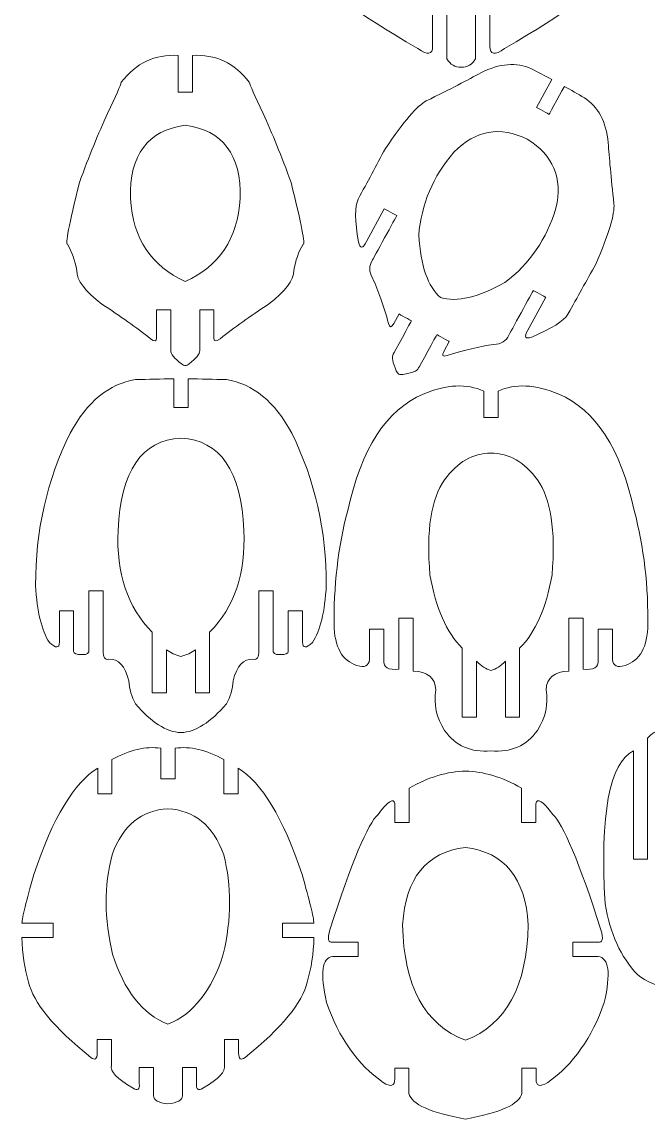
# Model space of a CAD drawing. Header units: inches. Extents: x -293 to 104, y -145 to 210.
# Drawn here: x -292.8 to -168.7, y -144.6 to 72.5 of the extents above; entities that cross this region are included whole.
import ezdxf

# ---------------------------------------------------------------- set-up
doc = ezdxf.new("R2010")
doc.units = ezdxf.units.IN
doc.header["$MEASUREMENT"] = 0
doc.layers.add('Layer 1', color=7, linetype='Continuous')

msp = doc.modelspace()

# ---------------------------------------------------------------- linework, layer by layer
at = {"layer": 'Layer 1', "color": 1, "lineweight": 9}
for points, knots in [([(-211.4259, 67.7036), (-211.4045, 65.9698), (-212.3679, 65.8078), (-214.3167, 67.2178), (-214.3167, 67.2178), (-227.0065, 74.5238), (-233.1433, 79.2818), (-232.7273, 81.4919), (-232.7273, 81.4919), (-233.1953, 84.5339), (-232.5192, 86.8999), (-230.699, 88.5899), (-230.699, 88.5899), (-227.8126, 91.4759), (-226.6424, 93.2699), (-227.1885, 93.9719), (-227.1885, 93.9719), (-227.5266, 97.8721), (-227.8126, 99.6919), (-228.0466, 99.4319), (-228.0466, 99.4319), (-228.3327, 100.5499), (-227.7346, 102.3439), (-226.2524, 104.8139), (-226.2524, 104.8139), (-222.6899, 109.78), (-220.5316, 112.718), (-219.7775, 113.628), (-219.7775, 113.628), (-219.0754, 114.98), (-218.4253, 116.124), (-217.8272, 117.06), (-217.8272, 117.06), (-214.415, 120.726), (-210.8582, 122.364), (-207.1569, 121.974)], [0, 0, 0, 0, 0.11111111, 0.11111111, 0.11111111, 0.11111112, 0.22222222, 0.22222222, 0.22222222, 0.22222223, 0.33333333, 0.33333333, 0.33333333, 0.33333334, 0.44444444, 0.44444444, 0.44444444, 0.44444445, 0.55555556, 0.55555556, 0.55555556, 0.55555557, 0.66666667, 0.66666667, 0.66666667, 0.66666668, 0.77777778, 0.77777778, 0.77777778, 0.77777779, 0.88888889, 0.88888889, 0.88888889, 0.8888889, 1, 1, 1, 1]), ([(-200.0687, 67.7036), (-200.0901, 65.9698), (-199.1267, 65.8078), (-197.1778, 67.2178), (-197.1778, 67.2178), (-184.4881, 74.5238), (-178.3512, 79.2818), (-178.7673, 81.4919), (-178.7673, 81.4919), (-178.2992, 84.5339), (-178.9753, 86.8999), (-180.7956, 88.5899), (-180.7956, 88.5899), (-183.682, 91.4759), (-184.8521, 93.2699), (-184.306, 93.9719), (-184.306, 93.9719), (-183.968, 97.8721), (-183.682, 99.6919), (-183.4479, 99.4319), (-183.4479, 99.4319), (-183.1619, 100.5499), (-183.76, 102.3439), (-185.2422, 104.8139), (-185.2422, 104.8139), (-188.8047, 109.78), (-190.963, 112.718), (-191.7171, 113.628), (-191.7171, 113.628), (-192.4192, 114.98), (-193.0693, 116.124), (-193.6673, 117.06), (-193.6673, 117.06), (-197.0795, 120.726), (-200.6363, 122.364), (-204.3377, 121.974)], [0, 0, 0, 0, 0.11111111, 0.11111111, 0.11111111, 0.11111112, 0.22222222, 0.22222222, 0.22222222, 0.22222223, 0.33333333, 0.33333333, 0.33333333, 0.33333334, 0.44444444, 0.44444444, 0.44444444, 0.44444445, 0.55555556, 0.55555556, 0.55555556, 0.55555557, 0.66666667, 0.66666667, 0.66666667, 0.66666668, 0.77777778, 0.77777778, 0.77777778, 0.77777779, 0.88888889, 0.88888889, 0.88888889, 0.8888889, 1, 1, 1, 1]), ([(-211.4259, 67.7036), (-211.4259, 67.7036), (-211.4259, 93.317), (-211.4259, 93.317), (-211.4259, 93.317), (-211.4259, 93.317), (-208.6029, 93.317), (-208.6029, 93.317), (-208.6029, 93.317), (-208.6029, 93.317), (-208.6029, 65.1638), (-208.6029, 65.1638)], [0, 0, 0, 0, 0.33333333, 0.33333333, 0.33333333, 0.33333334, 0.66666667, 0.66666667, 0.66666667, 0.66666668, 1, 1, 1, 1]), ([(-200.0687, 67.7036), (-200.0687, 67.7036), (-200.0687, 93.317), (-200.0687, 93.317), (-200.0687, 93.317), (-200.0687, 93.317), (-202.8916, 93.317), (-202.8916, 93.317), (-202.8916, 93.317), (-202.8916, 93.317), (-202.8916, 65.1638), (-202.8916, 65.1638)], [0, 0, 0, 0, 0.33333333, 0.33333333, 0.33333333, 0.33333334, 0.66666667, 0.66666667, 0.66666667, 0.66666668, 1, 1, 1, 1]), ([(-266.0729, 9.9647), (-266.0405, 9.2351), (-266.4463, 9.1825), (-267.2903, 9.8083), (-267.2903, 9.8083), (-270.0756, 12.0121), (-273.2779, 14.2942), (-276.8964, 16.6547), (-276.8964, 16.6547), (-280.2289, 19.1844), (-281.8951, 21.4012), (-281.8951, 23.3052), (-281.8951, 23.3052), (-282.2204, 25.2742), (-282.8322, 27.0085), (-283.7304, 28.5082), (-283.7304, 28.5082), (-284.2119, 28.2999), (-283.4179, 32.3682), (-281.3482, 40.7138), (-281.3482, 40.7138), (-279.4412, 45.9621), (-277.5916, 50.5193), (-275.8005, 54.3861), (-275.8005, 54.3861), (-274.1102, 57.9481), (-273.2002, 60.0021), (-273.0702, 60.5483), (-273.0702, 60.5483), (-270.1576, 64.3702), (-266.3805, 66.106), (-261.8038, 65.8721)], [0, 0, 0, 0, 0.125, 0.125, 0.125, 0.12500001, 0.25, 0.25, 0.25, 0.25000001, 0.375, 0.375, 0.375, 0.37500001, 0.5, 0.5, 0.5, 0.50000001, 0.625, 0.625, 0.625, 0.62500001, 0.75, 0.75, 0.75, 0.75000001, 0.875, 0.875, 0.875, 0.87500001, 1, 1, 1, 1]), ([(-261.8038, 65.8721), (-261.8038, 65.8721), (-261.8038, 58.592), (-261.8038, 58.592), (-261.8038, 58.592), (-261.8038, 58.592), (-258.9847, 58.592), (-258.9847, 58.592), (-258.9847, 58.592), (-258.9847, 58.592), (-258.9847, 65.8721), (-258.9847, 65.8721)], [0, 0, 0, 0, 0.33333333, 0.33333333, 0.33333333, 0.33333334, 0.66666667, 0.66666667, 0.66666667, 0.66666668, 1, 1, 1, 1]), ([(-254.7156, 9.9647), (-254.7483, 9.2351), (-254.3425, 9.1825), (-253.4985, 9.8083), (-253.4985, 9.8083), (-250.7129, 12.0121), (-247.5109, 14.2942), (-243.8921, 16.6547), (-243.8921, 16.6547), (-240.5597, 19.1844), (-238.8937, 21.4012), (-238.8937, 23.3052), (-238.8937, 23.3052), (-238.5684, 25.2742), (-237.9564, 27.0085), (-237.0584, 28.5082), (-237.0584, 28.5082), (-236.5768, 28.2999), (-237.3709, 32.3682), (-239.4403, 40.7138), (-239.4403, 40.7138), (-241.3475, 45.9621), (-243.1969, 50.5193), (-244.988, 54.3861), (-244.988, 54.3861), (-246.6784, 57.9481), (-247.5886, 60.0021), (-247.7185, 60.5483), (-247.7185, 60.5483), (-250.6309, 64.3702), (-254.408, 66.106), (-258.9847, 65.8721)], [0, 0, 0, 0, 0.125, 0.125, 0.125, 0.12500001, 0.25, 0.25, 0.25, 0.25000001, 0.375, 0.375, 0.375, 0.37500001, 0.5, 0.5, 0.5, 0.50000001, 0.625, 0.625, 0.625, 0.62500001, 0.75, 0.75, 0.75, 0.75000001, 0.875, 0.875, 0.875, 0.87500001, 1, 1, 1, 1]), ([(-224.5389, 29.0294), (-225.2547, 27.5927), (-225.7789, 27.5675), (-226.1119, 28.9543), (-226.1119, 28.9543), (-226.8288, 33.1534), (-226.8384, 35.9836), (-226.1402, 37.445), (-226.1402, 37.445), (-224.352, 40.7686), (-222.5637, 44.0923), (-220.7756, 47.4162), (-220.7756, 47.4162), (-217.1531, 52.784), (-214.4517, 55.929), (-212.6716, 56.8513), (-212.6716, 56.8513), (-207.9172, 59.1978), (-204.3216, 61.0526), (-201.8849, 62.4156), (-201.8849, 62.4156), (-198.1253, 64.2991), (-194.7754, 64.569), (-191.835, 63.2252), (-191.835, 63.2252), (-190.4865, 62.5162), (-189.1381, 61.8072), (-187.7894, 61.0983)], [0, 0, 0, 0, 0.14285714, 0.14285714, 0.14285714, 0.14285715, 0.28571429, 0.28571429, 0.28571429, 0.2857143, 0.42857143, 0.42857143, 0.42857143, 0.42857144, 0.57142857, 0.57142857, 0.57142857, 0.57142858, 0.71428571, 0.71428571, 0.71428571, 0.71428572, 0.85714286, 0.85714286, 0.85714286, 0.85714287, 1, 1, 1, 1]), ([(-187.7894, 61.0983), (-187.7894, 61.0983), (-190.8197, 55.5668), (-190.8197, 55.5668), (-190.8197, 55.5668), (-190.8197, 55.5668), (-188.3471, 54.2124), (-188.3471, 54.2124), (-188.3471, 54.2124), (-188.3471, 54.2124), (-185.3169, 59.744), (-185.3169, 59.744)], [0, 0, 0, 0, 0.33333333, 0.33333333, 0.33333333, 0.33333334, 0.66666667, 0.66666667, 0.66666667, 0.66666668, 1, 1, 1, 1]), ([(-192.5576, 11.5115), (-193.383, 10.1349), (-193.122, 9.6796), (-191.774, 10.1456), (-191.774, 10.1456), (-187.8493, 11.8022), (-185.459, 13.3179), (-184.6034, 14.693), (-184.6034, 14.693), (-182.7651, 17.9892), (-180.9268, 21.2855), (-179.0883, 24.5818), (-179.0883, 24.5818), (-176.5149, 30.5243), (-175.3188, 34.4938), (-175.5, 36.4903), (-175.5, 36.4903), (-176.0821, 41.76), (-176.4548, 45.7884), (-176.618, 48.5755), (-176.618, 48.5755), (-177.0547, 52.7576), (-178.6309, 55.7258), (-181.3464, 57.48), (-181.3464, 57.48), (-182.6699, 58.2346), (-183.9934, 58.9892), (-185.3169, 59.744)], [0, 0, 0, 0, 0.14285714, 0.14285714, 0.14285714, 0.14285715, 0.28571429, 0.28571429, 0.28571429, 0.2857143, 0.42857143, 0.42857143, 0.42857143, 0.42857144, 0.57142857, 0.57142857, 0.57142857, 0.57142858, 0.71428571, 0.71428571, 0.71428571, 0.71428572, 0.85714286, 0.85714286, 0.85714286, 0.85714287, 1, 1, 1, 1]), ([(-260.3944, 21.1581), (-267.1152, 24.1221), (-270.7425, 29.5821), (-271.2759, 37.5381), (-271.2759, 37.5381), (-271.4706, 46.2221), (-267.8433, 51.0582), (-260.3944, 52.0461)], [0, 0, 0, 0, 0.5, 0.5, 0.5, 0.50000001, 1, 1, 1, 1]), ([(-260.3944, 21.1581), (-253.6733, 24.1221), (-250.0461, 29.5821), (-249.5129, 37.5381), (-249.5129, 37.5381), (-249.318, 46.2221), (-252.9452, 51.0582), (-260.3944, 52.0461)], [0, 0, 0, 0, 0.5, 0.5, 0.5, 0.50000001, 1, 1, 1, 1]), ([(-192.6617, 49.2703), (-198.0538, 51.9276), (-202.895, 51.081), (-207.1858, 46.7315), (-207.1858, 46.7315), (-211.3469, 41.8958), (-213.6705, 36.4094), (-214.1566, 30.2723), (-214.1566, 30.2723), (-213.7918, 24.2619), (-212.3481, 20.1509), (-209.8255, 17.939)], [0, 0, 0, 0, 0.33333333, 0.33333333, 0.33333333, 0.33333334, 0.66666667, 0.66666667, 0.66666667, 0.66666668, 1, 1, 1, 1]), ([(-192.6617, 49.2703), (-187.5193, 46.1573), (-185.6263, 41.6221), (-186.9818, 35.6647), (-186.9818, 35.6647), (-188.8168, 29.5549), (-192.1894, 24.6431), (-197.0999, 20.9294), (-197.0999, 20.9294), (-202.3615, 18.0009), (-206.6032, 17.0041), (-209.8255, 17.939)], [0, 0, 0, 0, 0.33333333, 0.33333333, 0.33333333, 0.33333334, 0.66666667, 0.66666667, 0.66666667, 0.66666668, 1, 1, 1, 1]), ([(-224.5389, 29.0294), (-224.5389, 29.0294), (-220.9818, 35.5227), (-220.9818, 35.5227), (-220.9818, 35.5227), (-220.9818, 35.5227), (-218.5093, 34.1684), (-218.5093, 34.1684), (-218.5093, 34.1684), (-218.5093, 34.1684), (-223.3461, 25.3392), (-223.3461, 25.3392)], [0, 0, 0, 0, 0.33333333, 0.33333333, 0.33333333, 0.33333334, 0.66666667, 0.66666667, 0.66666667, 0.66666668, 1, 1, 1, 1]), ([(-219.0922, 12.8425), (-219.583, 11.937), (-219.9371, 11.9375), (-220.1545, 12.8445), (-220.1545, 12.8445), (-221.0892, 16.2858), (-222.1457, 19.2882), (-223.3239, 21.8515), (-223.3239, 21.8515), (-224.0343, 23.0743), (-224.0418, 24.2369), (-223.3461, 25.3392)], [0, 0, 0, 0, 0.33333333, 0.33333333, 0.33333333, 0.33333334, 0.66666667, 0.66666667, 0.66666667, 0.66666668, 1, 1, 1, 1]), ([(-192.5576, 11.5115), (-192.5576, 11.5115), (-189.0005, 18.0048), (-189.0005, 18.0048), (-189.0005, 18.0048), (-189.0005, 18.0048), (-191.473, 19.3592), (-191.473, 19.3592), (-191.473, 19.3592), (-191.473, 19.3592), (-196.3097, 10.5299), (-196.3097, 10.5299)], [0, 0, 0, 0, 0.33333333, 0.33333333, 0.33333333, 0.33333334, 0.66666667, 0.66666667, 0.66666667, 0.66666668, 1, 1, 1, 1]), ([(-266.0729, 9.9647), (-266.0729, 9.9647), (-266.0729, 15.5201), (-266.0729, 15.5201), (-266.0729, 15.5201), (-266.0729, 15.5201), (-263.2538, 15.5201), (-263.2538, 15.5201), (-263.2538, 15.5201), (-263.2538, 15.5201), (-263.2538, 7.4613), (-263.2538, 7.4613)], [0, 0, 0, 0, 0.33333333, 0.33333333, 0.33333333, 0.33333334, 0.66666667, 0.66666667, 0.66666667, 0.66666668, 1, 1, 1, 1]), ([(-254.7156, 9.9647), (-254.7156, 9.9647), (-254.7156, 15.5201), (-254.7156, 15.5201), (-254.7156, 15.5201), (-254.7156, 15.5201), (-257.5349, 15.5201), (-257.5349, 15.5201), (-257.5349, 15.5201), (-257.5349, 15.5201), (-257.5349, 7.4613), (-257.5349, 7.4613)], [0, 0, 0, 0, 0.33333333, 0.33333333, 0.33333333, 0.33333334, 0.66666667, 0.66666667, 0.66666667, 0.66666668, 1, 1, 1, 1]), ([(-219.0922, 12.8425), (-219.0922, 12.8425), (-218.0652, 14.7172), (-218.0652, 14.7172), (-218.0652, 14.7172), (-218.0652, 14.7172), (-215.5927, 13.3629), (-215.5927, 13.3629), (-215.5927, 13.3629), (-215.5927, 13.3629), (-219.2014, 6.7754), (-219.2014, 6.7754)], [0, 0, 0, 0, 0.33333333, 0.33333333, 0.33333333, 0.33333334, 0.66666667, 0.66666667, 0.66666667, 0.66666668, 1, 1, 1, 1]), ([(-209.1315, 7.3865), (-209.1315, 7.3865), (-208.1045, 9.2612), (-208.1045, 9.2612), (-208.1045, 9.2612), (-208.1045, 9.2612), (-210.577, 10.6156), (-210.577, 10.6156), (-210.577, 10.6156), (-210.577, 10.6156), (-214.1858, 4.028), (-214.1858, 4.028)], [0, 0, 0, 0, 0.33333333, 0.33333333, 0.33333333, 0.33333334, 0.66666667, 0.66666667, 0.66666667, 0.66666668, 1, 1, 1, 1]), ([(-209.1315, 7.3865), (-209.6304, 6.4854), (-209.4393, 6.1873), (-208.5579, 6.4924), (-208.5579, 6.4924), (-205.1545, 7.5575), (-202.0555, 8.2837), (-199.261, 8.6709), (-199.261, 8.6709), (-197.8479, 8.7306), (-196.8642, 9.3503), (-196.3097, 10.5299)], [0, 0, 0, 0, 0.33333333, 0.33333333, 0.33333333, 0.33333334, 0.66666667, 0.66666667, 0.66666667, 0.66666668, 1, 1, 1, 1]), ([(-263.2538, 7.4613), (-263.2786, 6.7894), (-262.575, 5.9221), (-261.1436, 4.8597), (-261.1436, 4.8597), (-260.8988, 4.6315), (-260.649, 4.5205), (-260.3944, 4.5272)], [0, 0, 0, 0, 0.5, 0.5, 0.5, 0.50000001, 1, 1, 1, 1]), ([(-257.5349, 7.4613), (-257.5102, 6.7894), (-258.2135, 5.9221), (-259.6449, 4.8597), (-259.6449, 4.8597), (-259.8898, 4.6315), (-260.1397, 4.5205), (-260.3944, 4.5272)], [0, 0, 0, 0, 0.5, 0.5, 0.5, 0.50000001, 1, 1, 1, 1]), ([(-219.2014, 6.7754), (-219.5459, 6.1981), (-219.3457, 5.0995), (-218.6008, 3.48), (-218.6008, 3.48), (-218.4956, 3.1623), (-218.3298, 2.9449), (-218.1033, 2.8284)], [0, 0, 0, 0, 0.5, 0.5, 0.5, 0.50000001, 1, 1, 1, 1]), ([(-214.1858, 4.028), (-214.4868, 3.427), (-215.5204, 3.0042), (-217.2863, 2.76), (-217.2863, 2.76), (-217.6107, 2.6775), (-217.8831, 2.7002), (-218.1033, 2.8284)], [0, 0, 0, 0, 0.5, 0.5, 0.5, 0.50000001, 1, 1, 1, 1]), ([(-285.3224, -50.2443), (-285.3583, -51.4504), (-286.021, -51.4699), (-287.3109, -50.303), (-287.3109, -50.303), (-288.8424, -47.9492), (-289.7522, -44.1741), (-290.04, -38.9774), (-290.04, -38.9774), (-290.0766, -28.2496), (-287.7983, -18.219), (-283.2047, -8.8859), (-283.2047, -8.8859), (-279.8209, -2.6397), (-275.5, 0.9001), (-270.2418, 1.7327), (-270.2418, 1.7327), (-267.715, 1.7847), (-265.1883, 1.8367), (-262.6614, 1.8889)], [0, 0, 0, 0, 0.2, 0.2, 0.2, 0.20000001, 0.4, 0.4, 0.4, 0.40000001, 0.6, 0.6, 0.6, 0.60000001, 0.8, 0.8, 0.8, 0.80000001, 1, 1, 1, 1]), ([(-262.6614, 1.8889), (-262.6614, 1.8889), (-262.6612, -3.8077), (-262.6612, -3.8077), (-262.6612, -3.8077), (-262.6612, -3.8077), (-259.8421, -3.8077), (-259.8421, -3.8077), (-259.8421, -3.8077), (-259.8421, -3.8077), (-259.8419, 1.8889), (-259.8419, 1.8889)], [0, 0, 0, 0, 0.33333333, 0.33333333, 0.33333333, 0.33333334, 0.66666667, 0.66666667, 0.66666667, 0.66666668, 1, 1, 1, 1]), ([(-237.1809, -50.2443), (-237.1451, -51.4504), (-236.4823, -51.4699), (-235.1924, -50.303), (-235.1924, -50.303), (-233.6609, -47.9492), (-232.7511, -44.1741), (-232.4633, -38.9774), (-232.4633, -38.9774), (-232.4267, -28.2496), (-234.705, -18.219), (-239.2986, -8.8859), (-239.2986, -8.8859), (-242.6824, -2.6397), (-247.0033, 0.9001), (-252.2616, 1.7327), (-252.2616, 1.7327), (-254.7883, 1.7847), (-257.315, 1.8367), (-259.8419, 1.8889)], [0, 0, 0, 0, 0.2, 0.2, 0.2, 0.20000001, 0.4, 0.4, 0.4, 0.40000001, 0.6, 0.6, 0.6, 0.60000001, 0.8, 0.8, 0.8, 0.80000001, 1, 1, 1, 1]), ([(-201.2643, -0.5614), (-204.6121, 0.9907), (-208.6264, 0.7951), (-213.3073, -1.1483), (-213.3073, -1.1483), (-220.5392, -4.2285), (-225.5154, -11.9114), (-228.2361, -24.1967)], [0, 0, 0, 0, 0.5, 0.5, 0.5, 0.50000001, 1, 1, 1, 1]), ([(-198.4448, -0.5614), (-195.097, 0.9907), (-191.0828, 0.7951), (-186.4018, -1.1483), (-186.4018, -1.1483), (-179.17, -4.2285), (-174.1938, -11.9114), (-171.4731, -24.1967)], [0, 0, 0, 0, 0.5, 0.5, 0.5, 0.50000001, 1, 1, 1, 1]), ([(-201.2643, -0.5614), (-201.2643, -0.5614), (-201.2643, -5.7646), (-201.2643, -5.7646), (-201.2643, -5.7646), (-201.2643, -5.7646), (-198.4452, -5.7646), (-198.4452, -5.7646), (-198.4452, -5.7646), (-198.4452, -5.7646), (-198.4448, -0.5614), (-198.4448, -0.5614)], [0, 0, 0, 0, 0.33333333, 0.33333333, 0.33333333, 0.33333334, 0.66666667, 0.66666667, 0.66666667, 0.66666668, 1, 1, 1, 1]), ([(-266.9303, -48.2299), (-271.8391, -43.3091), (-274.0995, -36.6076), (-273.7115, -28.1254), (-273.7115, -28.1254), (-273.1843, -16.3213), (-269.0307, -10.2373), (-261.2517, -9.8733)], [0, 0, 0, 0, 0.5, 0.5, 0.5, 0.50000001, 1, 1, 1, 1]), ([(-255.573, -48.2299), (-250.6642, -43.3091), (-248.4038, -36.6076), (-248.7918, -28.1254), (-248.7918, -28.1254), (-249.319, -16.3213), (-253.4726, -10.2373), (-261.2517, -9.8733)], [0, 0, 0, 0, 0.5, 0.5, 0.5, 0.50000001, 1, 1, 1, 1]), ([(-205.5334, -51.3795), (-208.6601, -48.3289), (-210.7958, -43.504), (-211.9404, -36.9046), (-211.9404, -36.9046), (-212.6859, -28.0966), (-211.7209, -21.8326), (-209.0454, -18.1127)], [0, 0, 0, 0, 0.5, 0.5, 0.5, 0.50000001, 1, 1, 1, 1]), ([(-194.1758, -51.3795), (-191.049, -48.3289), (-188.9134, -43.504), (-187.7688, -36.9046), (-187.7688, -36.9046), (-187.0232, -28.0966), (-187.9882, -21.8326), (-190.6637, -18.1127)], [0, 0, 0, 0, 0.5, 0.5, 0.5, 0.50000001, 1, 1, 1, 1]), ([(-279.4843, -51.6133), (-279.4843, -51.6133), (-279.4843, -40.0594), (-279.4843, -40.0594), (-279.4843, -40.0594), (-279.4843, -40.0594), (-276.6651, -40.0594), (-276.6651, -40.0594), (-276.6651, -40.0594), (-276.6651, -40.0594), (-276.6651, -51.8481), (-276.6651, -51.8481)], [0, 0, 0, 0, 0.33333333, 0.33333333, 0.33333333, 0.33333334, 0.66666667, 0.66666667, 0.66666667, 0.66666668, 1, 1, 1, 1]), ([(-243.019, -51.6133), (-243.019, -51.6133), (-243.019, -40.0594), (-243.019, -40.0594), (-243.019, -40.0594), (-243.019, -40.0594), (-245.8382, -40.0594), (-245.8382, -40.0594), (-245.8382, -40.0594), (-245.8382, -40.0594), (-245.8382, -51.8481), (-245.8382, -51.8481)], [0, 0, 0, 0, 0.33333333, 0.33333333, 0.33333333, 0.33333334, 0.66666667, 0.66666667, 0.66666667, 0.66666668, 1, 1, 1, 1]), ([(-285.3224, -50.2443), (-285.3224, -50.2443), (-285.3224, -43.9878), (-285.3224, -43.9878), (-285.3224, -43.9878), (-285.3224, -43.9878), (-282.5033, -43.9878), (-282.5033, -43.9878), (-282.5033, -43.9878), (-282.5033, -43.9878), (-282.5033, -52.0415), (-282.5033, -52.0415)], [0, 0, 0, 0, 0.33333333, 0.33333333, 0.33333333, 0.33333334, 0.66666667, 0.66666667, 0.66666667, 0.66666668, 1, 1, 1, 1]), ([(-237.1809, -50.2443), (-237.1809, -50.2443), (-237.1809, -43.9878), (-237.1809, -43.9878), (-237.1809, -43.9878), (-237.1809, -43.9878), (-240.0001, -43.9878), (-240.0001, -43.9878), (-240.0001, -43.9878), (-240.0001, -43.9878), (-240.0001, -52.0415), (-240.0001, -52.0415)], [0, 0, 0, 0, 0.33333333, 0.33333333, 0.33333333, 0.33333334, 0.66666667, 0.66666667, 0.66666667, 0.66666668, 1, 1, 1, 1]), ([(-218.0798, -55.54), (-218.0798, -55.54), (-218.0798, -45.4729), (-218.0798, -45.4729), (-218.0798, -45.4729), (-218.0798, -45.4729), (-215.2606, -45.4729), (-215.2606, -45.4729), (-215.2606, -45.4729), (-215.2606, -45.4729), (-215.2606, -55.9566), (-215.2606, -55.9566)], [0, 0, 0, 0, 0.33333333, 0.33333333, 0.33333333, 0.33333334, 0.66666667, 0.66666667, 0.66666667, 0.66666668, 1, 1, 1, 1]), ([(-181.6294, -55.54), (-181.6294, -55.54), (-181.6294, -45.4729), (-181.6294, -45.4729), (-181.6294, -45.4729), (-181.6294, -45.4729), (-184.4486, -45.4729), (-184.4486, -45.4729), (-184.4486, -45.4729), (-184.4486, -45.4729), (-184.4486, -55.9566), (-184.4486, -55.9566)], [0, 0, 0, 0, 0.33333333, 0.33333333, 0.33333333, 0.33333334, 0.66666667, 0.66666667, 0.66666667, 0.66666668, 1, 1, 1, 1]), ([(-223.9179, -53.1399), (-223.8641, -54.6132), (-224.5055, -55.2262), (-225.8426, -54.9788), (-225.8426, -54.9788), (-228.9406, -54.3005), (-230.6327, -51.7966), (-230.919, -47.4673)], [0, 0, 0, 0, 0.5, 0.5, 0.5, 0.50000001, 1, 1, 1, 1]), ([(-223.9179, -53.1399), (-223.9179, -53.1399), (-223.9179, -47.636), (-223.9179, -47.636), (-223.9179, -47.636), (-223.9179, -47.636), (-221.0987, -47.636), (-221.0987, -47.636), (-221.0987, -47.636), (-221.0987, -47.636), (-221.0987, -53.7266), (-221.0987, -53.7266)], [0, 0, 0, 0, 0.33333333, 0.33333333, 0.33333333, 0.33333334, 0.66666667, 0.66666667, 0.66666667, 0.66666668, 1, 1, 1, 1]), ([(-175.7913, -53.1399), (-175.7913, -53.1399), (-175.7913, -47.636), (-175.7913, -47.636), (-175.7913, -47.636), (-175.7913, -47.636), (-178.6104, -47.636), (-178.6104, -47.636), (-178.6104, -47.636), (-178.6104, -47.636), (-178.6104, -53.7266), (-178.6104, -53.7266)], [0, 0, 0, 0, 0.33333333, 0.33333333, 0.33333333, 0.33333334, 0.66666667, 0.66666667, 0.66666667, 0.66666668, 1, 1, 1, 1]), ([(-175.7913, -53.1399), (-175.845, -54.6132), (-175.2037, -55.2262), (-173.8665, -54.9788), (-173.8665, -54.9788), (-170.7686, -54.3005), (-169.0765, -51.7966), (-168.7901, -47.4673)], [0, 0, 0, 0, 0.5, 0.5, 0.5, 0.50000001, 1, 1, 1, 1]), ([(-282.5033, -52.0415), (-282.5074, -52.4545), (-281.9361, -52.6705), (-280.7891, -52.6891), (-280.7891, -52.6891), (-279.8444, -52.7348), (-279.4095, -52.3761), (-279.4843, -51.6133)], [0, 0, 0, 0, 0.5, 0.5, 0.5, 0.50000001, 1, 1, 1, 1]), ([(-271.5691, -57.8726), (-272.3371, -54.9123), (-273.6517, -53.491), (-275.5134, -53.6083), (-275.5134, -53.6083), (-276.3323, -53.7778), (-276.7162, -53.1912), (-276.6651, -51.8481)], [0, 0, 0, 0, 0.5, 0.5, 0.5, 0.50000001, 1, 1, 1, 1]), ([(-266.9303, -55.2455), (-266.9303, -55.2455), (-266.9303, -60.2531), (-266.9303, -60.2531), (-266.9303, -60.2531), (-266.9303, -60.2531), (-264.1111, -60.2531), (-264.1111, -60.2531), (-264.1111, -60.2531), (-264.1111, -60.2531), (-264.1111, -51.7247), (-264.1111, -51.7247)], [0, 0, 0, 0, 0.33333333, 0.33333333, 0.33333333, 0.33333334, 0.66666667, 0.66666667, 0.66666667, 0.66666668, 1, 1, 1, 1]), ([(-255.573, -55.2455), (-255.573, -55.2455), (-255.573, -60.2531), (-255.573, -60.2531), (-255.573, -60.2531), (-255.573, -60.2531), (-258.3922, -60.2531), (-258.3922, -60.2531), (-258.3922, -60.2531), (-258.3922, -60.2531), (-258.3922, -51.7247), (-258.3922, -51.7247)], [0, 0, 0, 0, 0.33333333, 0.33333333, 0.33333333, 0.33333334, 0.66666667, 0.66666667, 0.66666667, 0.66666668, 1, 1, 1, 1]), ([(-250.9343, -57.8726), (-250.1662, -54.9123), (-248.8516, -53.491), (-246.99, -53.6083), (-246.99, -53.6083), (-246.171, -53.7778), (-245.7871, -53.1912), (-245.8382, -51.8481)], [0, 0, 0, 0, 0.5, 0.5, 0.5, 0.50000001, 1, 1, 1, 1]), ([(-240.0001, -52.0415), (-239.9959, -52.4545), (-240.5672, -52.6705), (-241.7142, -52.6891), (-241.7142, -52.6891), (-242.6589, -52.7348), (-243.0939, -52.3761), (-243.019, -51.6133)], [0, 0, 0, 0, 0.5, 0.5, 0.5, 0.50000001, 1, 1, 1, 1]), ([(-205.5334, -51.3795), (-205.5334, -51.3795), (-205.5295, -65.0261), (-205.5295, -65.0261), (-205.5295, -65.0261), (-205.5295, -65.0261), (-202.7104, -65.0261), (-202.7104, -65.0261), (-202.7104, -65.0261), (-202.7104, -65.0261), (-202.7105, -53.9614), (-202.7105, -53.9614)], [0, 0, 0, 0, 0.33333333, 0.33333333, 0.33333333, 0.33333334, 0.66666667, 0.66666667, 0.66666667, 0.66666668, 1, 1, 1, 1]), ([(-194.1758, -51.3795), (-194.1758, -51.3795), (-194.1796, -65.0261), (-194.1796, -65.0261), (-194.1796, -65.0261), (-194.1796, -65.0261), (-196.9988, -65.0261), (-196.9988, -65.0261), (-196.9988, -65.0261), (-196.9988, -65.0261), (-196.9986, -53.9614), (-196.9986, -53.9614)], [0, 0, 0, 0, 0.33333333, 0.33333333, 0.33333333, 0.33333334, 0.66666667, 0.66666667, 0.66666667, 0.66666668, 1, 1, 1, 1]), ([(-215.2606, -55.9566), (-212.3831, -56.0348), (-210.8858, -57.2607), (-210.769, -59.6339), (-210.769, -59.6339), (-211.2377, -62.4766), (-210.6648, -65.1629), (-209.0507, -67.6928)], [0, 0, 0, 0, 0.5, 0.5, 0.5, 0.50000001, 1, 1, 1, 1]), ([(-184.4486, -55.9566), (-187.3261, -56.0348), (-188.8234, -57.2607), (-188.9402, -59.6339), (-188.9402, -59.6339), (-188.4715, -62.4766), (-189.0444, -65.1629), (-190.6585, -67.6928)], [0, 0, 0, 0, 0.5, 0.5, 0.5, 0.50000001, 1, 1, 1, 1]), ([(-261.2517, -68.1224), (-264.1496, -67.9916), (-267.1458, -66.0877), (-270.2414, -62.4108), (-270.2414, -62.4108), (-271.0485, -61.0023), (-271.491, -59.4895), (-271.5691, -57.8726)], [0, 0, 0, 0, 0.5, 0.5, 0.5, 0.50000001, 1, 1, 1, 1]), ([(-261.2517, -68.1224), (-258.3537, -67.9916), (-255.3576, -66.0877), (-252.2619, -62.4108), (-252.2619, -62.4108), (-251.4548, -61.0023), (-251.0123, -59.4895), (-250.9343, -57.8726)], [0, 0, 0, 0, 0.5, 0.5, 0.5, 0.50000001, 1, 1, 1, 1]), ([(-168.8354, -69.2243), (-168.8354, -69.2243), (-168.8354, -93.1704), (-168.8354, -93.1704), (-168.8354, -93.1704), (-168.8354, -93.1704), (-171.6546, -93.1704), (-171.6546, -93.1704), (-171.6546, -93.1704), (-171.6546, -93.1704), (-171.6546, -71.7262), (-171.6546, -71.7262)], [0, 0, 0, 0, 0.33333333, 0.33333333, 0.33333333, 0.33333334, 0.66666667, 0.66666667, 0.66666667, 0.66666668, 1, 1, 1, 1]), ([(-265.2458, -71.2003), (-265.2458, -71.2003), (-265.246, -77.2843), (-265.246, -77.2843), (-265.246, -77.2843), (-265.246, -77.2843), (-262.4268, -77.2843), (-262.4268, -77.2843), (-262.4268, -77.2843), (-262.4268, -77.2843), (-262.427, -71.2003), (-262.427, -71.2003)], [0, 0, 0, 0, 0.33333333, 0.33333333, 0.33333333, 0.33333334, 0.66666667, 0.66666667, 0.66666667, 0.66666668, 1, 1, 1, 1]), ([(-274.9258, -73.4623), (-274.9258, -73.4623), (-274.9258, -80.2002), (-274.9258, -80.2002), (-274.9258, -80.2002), (-274.9258, -80.2002), (-277.745, -80.2002), (-277.745, -80.2002), (-277.745, -80.2002), (-277.745, -80.2002), (-277.745, -75.1666), (-277.745, -75.1666)], [0, 0, 0, 0, 0.33333333, 0.33333333, 0.33333333, 0.33333334, 0.66666667, 0.66666667, 0.66666667, 0.66666668, 1, 1, 1, 1]), ([(-252.747, -73.4623), (-252.747, -73.4623), (-252.747, -80.2002), (-252.747, -80.2002), (-252.747, -80.2002), (-252.747, -80.2002), (-249.9278, -80.2002), (-249.9278, -80.2002), (-249.9278, -80.2002), (-249.9278, -80.2002), (-249.9278, -75.1666), (-249.9278, -75.1666)], [0, 0, 0, 0, 0.33333333, 0.33333333, 0.33333333, 0.33333334, 0.66666667, 0.66666667, 0.66666667, 0.66666668, 1, 1, 1, 1]), ([(-170.7911, -116.0245), (-174.1455, -112.4883), (-176.3038, -107.8083), (-177.266, -101.9844), (-177.266, -101.9844), (-178.282, -84.2191), (-176.4117, -74.1328), (-171.6546, -71.7262)], [0, 0, 0, 0, 0.5, 0.5, 0.5, 0.50000001, 1, 1, 1, 1]), ([(-292.7508, -105.8217), (-292.6987, -104.6884), (-291.9185, -101.4681), (-290.4105, -96.1603), (-290.4105, -96.1603), (-286.6233, -84.9582), (-282.4014, -77.9605), (-277.745, -75.1666)], [0, 0, 0, 0, 0.5, 0.5, 0.5, 0.50000001, 1, 1, 1, 1]), ([(-234.922, -105.8217), (-234.9742, -104.6884), (-235.7543, -101.4681), (-237.2623, -96.1603), (-237.2623, -96.1603), (-241.0495, -84.9582), (-245.2714, -77.9605), (-249.9278, -75.1666)], [0, 0, 0, 0, 0.5, 0.5, 0.5, 0.50000001, 1, 1, 1, 1]), ([(-216.0462, -79.0773), (-216.0462, -79.0773), (-216.0462, -85.8768), (-216.0462, -85.8768), (-216.0462, -85.8768), (-216.0462, -85.8768), (-218.8654, -85.8768), (-218.8654, -85.8768), (-218.8654, -85.8768), (-218.8654, -85.8768), (-218.8654, -82.207), (-218.8654, -82.207)], [0, 0, 0, 0, 0.33333333, 0.33333333, 0.33333333, 0.33333334, 0.66666667, 0.66666667, 0.66666667, 0.66666668, 1, 1, 1, 1]), ([(-193.7865, -79.0773), (-193.7865, -79.0773), (-193.7865, -85.8768), (-193.7865, -85.8768), (-193.7865, -85.8768), (-193.7865, -85.8768), (-190.9674, -85.8768), (-190.9674, -85.8768), (-190.9674, -85.8768), (-190.9674, -85.8768), (-190.9674, -82.207), (-190.9674, -82.207)], [0, 0, 0, 0, 0.33333333, 0.33333333, 0.33333333, 0.33333334, 0.66666667, 0.66666667, 0.66666667, 0.66666668, 1, 1, 1, 1]), ([(-231.2095, -109.5895), (-232.0798, -109.735), (-232.2658, -108.9143), (-231.7676, -107.1271), (-231.7676, -107.1271), (-227.459, -93.7737), (-224.2697, -86.1582), (-222.2002, -84.2805), (-222.2002, -84.2805), (-220.2398, -81.6332), (-219.1281, -80.9422), (-218.8654, -82.207)], [0, 0, 0, 0, 0.33333333, 0.33333333, 0.33333333, 0.33333334, 0.66666667, 0.66666667, 0.66666667, 0.66666668, 1, 1, 1, 1]), ([(-178.6233, -109.5895), (-177.7529, -109.735), (-177.5669, -108.9143), (-178.0651, -107.1271), (-178.0651, -107.1271), (-182.3738, -93.7737), (-185.563, -86.1582), (-187.6326, -84.2805), (-187.6326, -84.2805), (-189.593, -81.6332), (-190.7046, -80.9422), (-190.9674, -82.207)], [0, 0, 0, 0, 0.33333333, 0.33333333, 0.33333333, 0.33333334, 0.66666667, 0.66666667, 0.66666667, 0.66666668, 1, 1, 1, 1]), ([(-263.8364, -83.2124), (-269.0617, -83.4204), (-272.745, -86.4364), (-274.8865, -92.2604), (-274.8865, -92.2604), (-276.4724, -98.3964), (-276.4466, -104.9484), (-274.8085, -111.9165), (-274.8085, -111.9165), (-272.5368, -119.1445), (-268.8795, -123.7725), (-263.8364, -125.8004)], [0, 0, 0, 0, 0.33333333, 0.33333333, 0.33333333, 0.33333334, 0.66666667, 0.66666667, 0.66666667, 0.66666668, 1, 1, 1, 1]), ([(-263.8364, -83.2124), (-258.6111, -83.4204), (-254.9278, -86.4364), (-252.7863, -92.2604), (-252.7863, -92.2604), (-251.2004, -98.3964), (-251.2263, -104.9484), (-252.8643, -111.9165), (-252.8643, -111.9165), (-255.136, -119.1445), (-258.7933, -123.7725), (-263.8364, -125.8004)], [0, 0, 0, 0, 0.33333333, 0.33333333, 0.33333333, 0.33333334, 0.66666667, 0.66666667, 0.66666667, 0.66666668, 1, 1, 1, 1]), ([(-204.9164, -90.84), (-212.6707, -91.7761), (-216.8156, -96.8721), (-217.3512, -106.128), (-217.3512, -106.128), (-217.1276, -118.27), (-212.9826, -125.8881), (-204.9164, -128.9821)], [0, 0, 0, 0, 0.5, 0.5, 0.5, 0.50000001, 1, 1, 1, 1]), ([(-204.9164, -90.84), (-197.1621, -91.7761), (-193.0172, -96.8721), (-192.4816, -106.128), (-192.4816, -106.128), (-192.7052, -118.27), (-196.8502, -125.8881), (-204.9164, -128.9821)], [0, 0, 0, 0, 0.5, 0.5, 0.5, 0.50000001, 1, 1, 1, 1]), ([(-292.7508, -108.6405), (-292.7508, -108.6405), (-286.5464, -108.6405), (-286.5464, -108.6405), (-286.5464, -108.6405), (-286.5464, -108.6405), (-286.5464, -105.8217), (-286.5464, -105.8217), (-286.5464, -105.8217), (-286.5464, -105.8217), (-292.7508, -105.8217), (-292.7508, -105.8217)], [0, 0, 0, 0, 0.33333333, 0.33333333, 0.33333333, 0.33333334, 0.66666667, 0.66666667, 0.66666667, 0.66666668, 1, 1, 1, 1]), ([(-234.922, -108.6405), (-234.922, -108.6405), (-241.1264, -108.6405), (-241.1264, -108.6405), (-241.1264, -108.6405), (-241.1264, -108.6405), (-241.1264, -105.8217), (-241.1264, -105.8217), (-241.1264, -105.8217), (-241.1264, -105.8217), (-234.922, -105.8217), (-234.922, -105.8217)], [0, 0, 0, 0, 0.33333333, 0.33333333, 0.33333333, 0.33333334, 0.66666667, 0.66666667, 0.66666667, 0.66666668, 1, 1, 1, 1]), ([(-277.8439, -131.5318), (-277.8558, -132.7053), (-278.2762, -132.9921), (-279.1053, -132.3923), (-279.1053, -132.3923), (-286.4319, -126.5025), (-290.5383, -121.5232), (-291.4248, -117.4545), (-291.4248, -117.4545), (-292.2307, -114.7765), (-292.6728, -111.8385), (-292.7508, -108.6405)], [0, 0, 0, 0, 0.33333333, 0.33333333, 0.33333333, 0.33333334, 0.66666667, 0.66666667, 0.66666667, 0.66666668, 1, 1, 1, 1]), ([(-249.8289, -131.5318), (-249.817, -132.7053), (-249.3967, -132.9921), (-248.5675, -132.3923), (-248.5675, -132.3923), (-241.2409, -126.5025), (-237.1345, -121.5232), (-236.248, -117.4545), (-236.248, -117.4545), (-235.4421, -114.7765), (-235, -111.8385), (-234.922, -108.6405)], [0, 0, 0, 0, 0.33333333, 0.33333333, 0.33333333, 0.33333334, 0.66666667, 0.66666667, 0.66666667, 0.66666668, 1, 1, 1, 1]), ([(-231.2095, -112.4083), (-231.2095, -112.4083), (-226.1753, -112.4083), (-226.1753, -112.4083), (-226.1753, -112.4083), (-226.1753, -112.4083), (-226.1753, -109.5895), (-226.1753, -109.5895), (-226.1753, -109.5895), (-226.1753, -109.5895), (-231.2095, -109.5895), (-231.2095, -109.5895)], [0, 0, 0, 0, 0.33333333, 0.33333333, 0.33333333, 0.33333334, 0.66666667, 0.66666667, 0.66666667, 0.66666668, 1, 1, 1, 1]), ([(-178.6233, -112.4083), (-178.6233, -112.4083), (-183.6575, -112.4083), (-183.6575, -112.4083), (-183.6575, -112.4083), (-183.6575, -112.4083), (-183.6575, -109.5895), (-183.6575, -109.5895), (-183.6575, -109.5895), (-183.6575, -109.5895), (-178.6233, -109.5895), (-178.6233, -109.5895)], [0, 0, 0, 0, 0.33333333, 0.33333333, 0.33333333, 0.33333334, 0.66666667, 0.66666667, 0.66666667, 0.66666668, 1, 1, 1, 1]), ([(-218.9198, -136.6242), (-218.8811, -138.0583), (-219.6492, -138.293), (-221.224, -137.3284), (-221.224, -137.3284), (-226.2704, -133.7661), (-229.9981, -128.4879), (-232.4073, -121.4941), (-232.4073, -121.4941), (-233.7426, -115.6826), (-233.3434, -112.654), (-231.2095, -112.4083)], [0, 0, 0, 0, 0.33333333, 0.33333333, 0.33333333, 0.33333334, 0.66666667, 0.66666667, 0.66666667, 0.66666668, 1, 1, 1, 1]), ([(-190.913, -136.6242), (-190.9517, -138.0583), (-190.1836, -138.293), (-188.6088, -137.3284), (-188.6088, -137.3284), (-183.5624, -133.7661), (-179.8346, -128.4879), (-177.4255, -121.4941), (-177.4255, -121.4941), (-176.0901, -115.6826), (-176.4894, -112.654), (-178.6233, -112.4083)], [0, 0, 0, 0, 0.33333333, 0.33333333, 0.33333333, 0.33333334, 0.66666667, 0.66666667, 0.66666667, 0.66666668, 1, 1, 1, 1]), ([(-275.0248, -133.8789), (-275.0248, -133.8789), (-275.0248, -128.8454), (-275.0248, -128.8454), (-275.0248, -128.8454), (-275.0248, -128.8454), (-277.8439, -128.8454), (-277.8439, -128.8454), (-277.8439, -128.8454), (-277.8439, -128.8454), (-277.8439, -131.5318), (-277.8439, -131.5318)], [0, 0, 0, 0, 0.33333333, 0.33333333, 0.33333333, 0.33333334, 0.66666667, 0.66666667, 0.66666667, 0.66666668, 1, 1, 1, 1]), ([(-252.6481, -133.8789), (-252.6481, -133.8789), (-252.6481, -128.8454), (-252.6481, -128.8454), (-252.6481, -128.8454), (-252.6481, -128.8454), (-249.8289, -128.8454), (-249.8289, -128.8454), (-249.8289, -128.8454), (-249.8289, -128.8454), (-249.8289, -131.5318), (-249.8289, -131.5318)], [0, 0, 0, 0, 0.33333333, 0.33333333, 0.33333333, 0.33333334, 0.66666667, 0.66666667, 0.66666667, 0.66666668, 1, 1, 1, 1]), ([(-269.5112, -137.5564), (-269.3948, -138.7172), (-269.8071, -139.0171), (-270.7485, -138.4561), (-270.7485, -138.4561), (-273.9047, -136.6438), (-275.3303, -135.1181), (-275.0248, -133.8789)], [0, 0, 0, 0, 0.5, 0.5, 0.5, 0.50000001, 1, 1, 1, 1]), ([(-266.6921, -139.9427), (-266.6921, -139.9427), (-266.6921, -134.3558), (-266.6921, -134.3558), (-266.6921, -134.3558), (-266.6921, -134.3558), (-269.5112, -134.3558), (-269.5112, -134.3558), (-269.5112, -134.3558), (-269.5112, -134.3558), (-269.5112, -137.5564), (-269.5112, -137.5564)], [0, 0, 0, 0, 0.33333333, 0.33333333, 0.33333333, 0.33333334, 0.66666667, 0.66666667, 0.66666667, 0.66666668, 1, 1, 1, 1]), ([(-260.9808, -139.9427), (-260.9808, -139.9427), (-260.9808, -134.3558), (-260.9808, -134.3558), (-260.9808, -134.3558), (-260.9808, -134.3558), (-258.1616, -134.3558), (-258.1616, -134.3558), (-258.1616, -134.3558), (-258.1616, -134.3558), (-258.1616, -137.5564), (-258.1616, -137.5564)], [0, 0, 0, 0, 0.33333333, 0.33333333, 0.33333333, 0.33333334, 0.66666667, 0.66666667, 0.66666667, 0.66666668, 1, 1, 1, 1]), ([(-258.1616, -137.5564), (-258.278, -138.7172), (-257.8657, -139.0171), (-256.9244, -138.4561), (-256.9244, -138.4561), (-253.7681, -136.6438), (-252.3425, -135.1181), (-252.6481, -133.8789)], [0, 0, 0, 0, 0.5, 0.5, 0.5, 0.50000001, 1, 1, 1, 1]), ([(-216.1008, -139.5036), (-216.1008, -139.5036), (-216.1006, -134.47), (-216.1006, -134.47), (-216.1006, -134.47), (-216.1006, -134.47), (-218.9198, -134.47), (-218.9198, -134.47), (-218.9198, -134.47), (-218.9198, -134.47), (-218.9198, -136.6242), (-218.9198, -136.6242)], [0, 0, 0, 0, 0.33333333, 0.33333333, 0.33333333, 0.33333334, 0.66666667, 0.66666667, 0.66666667, 0.66666668, 1, 1, 1, 1]), ([(-193.732, -139.5036), (-193.732, -139.5036), (-193.7321, -134.47), (-193.7321, -134.47), (-193.7321, -134.47), (-193.7321, -134.47), (-190.913, -134.47), (-190.913, -134.47), (-190.913, -134.47), (-190.913, -134.47), (-190.913, -136.6242), (-190.913, -136.6242)], [0, 0, 0, 0, 0.33333333, 0.33333333, 0.33333333, 0.33333334, 0.66666667, 0.66666667, 0.66666667, 0.66666668, 1, 1, 1, 1])]:
    msp.add_open_spline(points, degree=3, knots=knots, dxfattribs=at)
for points in [[(-208.6029, 65.1638), (-207.9111, 64.0582), (-206.9591, 63.5136), (-205.7473, 63.5301)], [(-202.8916, 65.1638), (-203.5834, 64.0582), (-204.5354, 63.5136), (-205.7473, 63.5301)], [(-209.0454, -18.1127), (-206.4922, -14.5767), (-203.4285, -12.8087), (-199.8546, -12.8087)], [(-190.6637, -18.1127), (-193.217, -14.5767), (-196.2807, -12.8087), (-199.8546, -12.8087)], [(-228.2361, -24.1967), (-230.1502, -31.4159), (-231.0446, -39.1728), (-230.919, -47.4674)], [(-171.4731, -24.1967), (-169.559, -31.4159), (-168.6645, -39.1728), (-168.7901, -47.4674)], [(-266.9303, -55.2455), (-266.9303, -51.8901), (-266.9303, -51.5857), (-266.9303, -48.2299)], [(-255.573, -55.2455), (-255.573, -51.8901), (-255.573, -51.5857), (-255.573, -48.2299)], [(-261.2517, -53.0609), (-262.3397, -52.7758), (-263.2929, -52.3303), (-264.1113, -51.7247)], [(-261.2517, -53.0609), (-260.1636, -52.7758), (-259.2104, -52.3303), (-258.3921, -51.7247)], [(-221.0987, -53.7266), (-221.1926, -55.2088), (-220.1862, -55.8135), (-218.0798, -55.54)], [(-199.8547, -55.8001), (-200.8549, -55.578), (-201.8068, -54.9653), (-202.7105, -53.9614)], [(-199.8544, -55.8001), (-198.8542, -55.578), (-197.9024, -54.9653), (-196.9986, -53.9614)], [(-178.6104, -53.7266), (-178.5166, -55.2088), (-179.5229, -55.8135), (-181.6294, -55.54)], [(-168.8354, -69.2243), (-167.5405, -67.5863), (-164.578, -66.6243), (-159.9476, -66.3383)], [(-209.0507, -67.6928), (-206.8572, -70.731), (-203.7916, -72.0743), (-199.8546, -71.7223)], [(-190.6585, -67.6928), (-192.852, -70.731), (-195.9176, -72.0743), (-199.8546, -71.7223)], [(-274.9258, -73.4623), (-271.4429, -71.5123), (-268.2161, -70.7583), (-265.2458, -71.2003)], [(-252.747, -73.4623), (-256.2299, -71.5123), (-259.4567, -70.7583), (-262.427, -71.2003)], [(-216.0462, -79.0773), (-212.1849, -76.8996), (-208.4749, -75.7913), (-204.9164, -75.7521)], [(-193.7865, -79.0773), (-197.6479, -76.8996), (-201.3579, -75.7913), (-204.9164, -75.7521)], [(-162.7614, -119.4565), (-166.6303, -118.4165), (-169.3071, -117.2723), (-170.7911, -116.0245)], [(-266.6921, -139.9427), (-266.7001, -140.8165), (-265.7483, -141.3511), (-263.8364, -141.5467)], [(-260.9808, -139.9427), (-260.9727, -140.8165), (-261.9245, -141.3511), (-263.8364, -141.5467)], [(-204.9164, -144.5657), (-211.8413, -143.3322), (-215.5694, -141.6448), (-216.1008, -139.5036)], [(-204.9164, -144.5657), (-197.9915, -143.3322), (-194.2633, -141.6448), (-193.732, -139.5036)]]:
    msp.add_open_spline(points, degree=3, dxfattribs=at)

doc.saveas('drawing.dxf')
